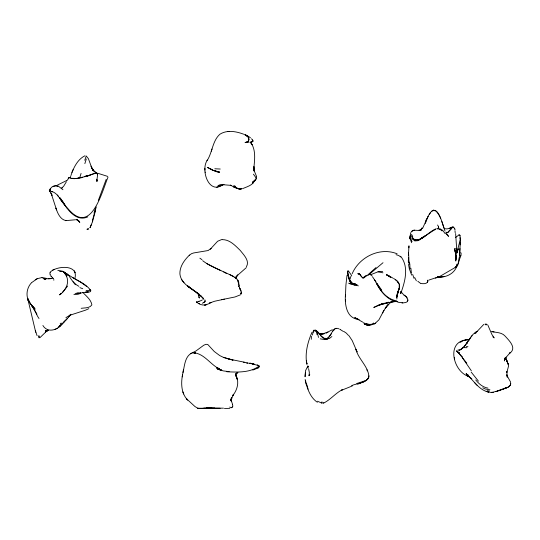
<?xml version="1.0" encoding="UTF-8"?>
<svg xmlns="http://www.w3.org/2000/svg" width="540" height="540" viewBox="0 0 540 540"><rect width="100%" height="100%" fill="white"/><g stroke="black" fill="none" stroke-linecap="round" stroke-linejoin="round"><path stroke-width="0.81" d="M460.377 238.349L460.262 244.816M222.919 184.64C208.683 195.345 200.34 169.452 207.4 160.083L207.05 160.711C212.443 152.476 212.315 141.089 219.821 134.285C226.976 129.627 236.257 131.389 243.756 134.244M351.614 385.641C357.136 383.049 367.767 383.4 368.928 375.881M408.929 247.786L408.956 245.828L408.456 255.501M358.499 319.457C346.397 318.182 344.682 304.432 345.452 294.685M345.418 296.811L345.897 285.255L346.977 275.468M459.675 255.569L460.235 242.521M253.8 169.864L253.766 168.109L253.861 170.465L253.935 166.597L253.773 169.216C254.509 160.414 256.311 150.559 250.925 142.763L252.038 144.713L250.925 142.763M458.062 263.581L459.115 260.226L459.965 248.508M409.084 264.452L408.598 252.97M408.577 259.983L408.665 257.486M311.297 339.289L311.398 336.346M504.799 358.013L504.738 359.525L504.826 358.317M96.863 179.28L96.795 180.779L97.645 174.825L97.457 173.752L96.572 173.124M400.876 292.086L400.822 293.294C404.993 281.657 409.226 266.983 400.639 256.237M438.757 227.421L438.014 228.548M396.839 298.998L397.271 293.423M486.034 325.053L486.02 323.771M348.017 270.648L347.645 272.7L349.751 280.098L353.531 284.945L350.899 282.312M398.378 291.019L399.215 288.454L397.366 293.301M74.858 278.431C79.002 263.891 56.147 265.761 50.092 272.261M312.417 335.057L313.565 330.183M232.389 404.548L232.828 405.776L232.639 406.91L232.274 406.85M396.934 297.182L397.501 293.632M235.724 375.631L236.453 373.309L235.724 374.227L237.181 372.877L235.933 373.68L237.978 372.688M192.166 352.829L193.124 352.553C184.363 355.354 184.626 366.957 182.615 374.328C180.887 383.042 181.069 393.329 187.67 400.073L186.651 398.885L194.886 406.478L197.788 408.26L223.486 408.146M368.921 377.143C368.732 366.748 358.351 359.242 355.867 349.232L357.109 351.938L352.242 340.652L348.975 335.718M504.752 358.519L504.414 360.943L504.698 359.107L504.346 360.646L506.129 357.143M182.615 374.328L182.237 376.873M305.404 372.836L305.066 376.765L305.519 370.649L308.029 365.938M508.592 365.951L506.77 372.668L506.837 371.507L507.256 377.177L506.776 374.551M459.445 254.57L459.837 252.092M460.12 240.192L456.698 253.274M183.418 369.92L182.925 372.492M317.473 401.227L321.705 403.036L321.948 401.8M400.66 293.578L401.031 291.708M396.407 297.506L398.419 290.399L397.339 295.09M238.282 284.344L238.7 282.508L238.383 280.766L234.954 277.168M459.304 257.6L458.494 263.385L457.279 265.761L457.846 264.863M91.388 224.633L89.971 227.806L92.495 221.785L95.526 210.398M70.909 175.608C73.406 167.981 77.51 159.347 84.976 155.756M460.809 255.582L460.006 258.269M313.632 332.154L314.024 330.588L315.171 329.893M399.215 288.454L397.825 293.18M96.269 206.894L92.448 220.428L92.495 221.785M458.298 262.872L458.534 261.941M425.311 223.439L428.085 216.344L427.174 218.761M238.484 286.673L238.991 284.783L238.7 282.508M84.861 163.64L86.292 158.969M95.735 207.353L94.034 213.192M403.029 294.131L406.404 296.892L407.95 300.065L407.133 301.779L405.857 302.454L402.023 303.102M460.802 255.933L461.187 253.76L460.87 252.72M84.767 160.245L86.231 155.979L88.398 158.672L91.894 168.217L91.071 166.118L93.353 170.741L91.402 167.65L93.508 170.579L92.428 169.378L94.898 171.875L93.818 170.944L96.694 172.901M410.778 232.7L409.563 238.876L410.13 235.96L410.697 240.327L411.608 242.716M81.074 173.428L79.812 177.484L77.342 178.484L71.294 178.294L72.549 178.538M456.55 265.687L457.083 264.013M510.833 383.616C510.246 386.714 506.885 388.166 504.036 388.388M65.502 220.657L66.096 220.603C60.311 219.74 57.497 213.077 55.958 208.069L56.558 209.905L51.05 192.976L52.083 195.338L49.599 190.802L50.409 188.298M397.028 295.434L397.886 292.795M211.288 151.186L212.044 149.026M456.719 253.193L458.271 248.812L456.874 252.734M455.996 267.293L456.759 265.167M235.683 278.329L236.378 276.419L235.994 277.385L237.735 275.015L235.994 277.385M106.164 179.408L98.307 200.522M457.252 264.681C455.247 273.598 445.831 277.952 437.339 277.094M70.517 176.83L70.727 176.31M256.095 179.368L256.588 178.207L256.372 176.87M73.143 169.594L71.888 172.442M350.237 278.019L351.088 276.095M205.531 300.888L204.667 302.123L202.331 303.23M382.658 312.869L383.913 310.412L378.972 319.761L374.834 323.696M241.373 291.89L240.935 294.239L240.779 293.389M66.42 181.703L63.639 186.253L61.634 188.129M438.669 228.211L438.136 228.764M425.729 220.786L426.944 218.41M312.039 332.161C307.699 342.063 304.688 353.592 306.896 364.392M352.141 273.8C359.235 257.026 379.863 246.773 397.136 253.807M425.979 220.88L422.678 228.211M248.38 141.169L248.947 139.388L248.096 137.545M407.444 301.016L407.95 300.065M455.416 267.138L456.469 266.463L457.191 265.1M80.487 292.633L79.312 293.868L78.01 294.266L73.899 294.597M468.733 340.092L466.648 343.514L470.759 337.109M67.034 180.515L69.201 177.674L68.148 178.443M428.152 216.243C429.469 213.867 430.9 211.046 433.674 210.148C437.677 210.425 439.175 215.224 440.714 218.268M469.037 340.207L471.879 335.61M246.375 266.774C250.067 260.901 243.594 254.765 240.212 250.385C235.312 245.639 229.784 239.564 222.426 239.645M383.677 310.865L386.667 306.194L388.139 304.567L385.202 308.185L390.514 302.535M411.109 232.139L412.499 230.506L414.7 230.189M235.859 277.648L236.905 275.92L246.335 267.597M471.353 336.717L473.128 334.213L474.829 333.086M421.99 228.062L420.815 229.979L422.098 228.069L420.053 230.546L421.511 229.338L419.351 230.317L421.045 230.168L419.958 230.263M307.226 367.828L308.111 366.397M438.345 227.86L438.554 226.577M67.642 286.031L62.471 292.383M53.75 280.206L53.987 279.835M50.288 272.39L49.856 273.051L50.173 274.381M338.816 328.806C331.803 325.418 331.142 340.49 323.804 338.87M331.533 333.605L328.617 337.601L326.471 339.134M467.654 341.699L464.42 346.221L461.315 349.002L463.347 347.423M196.654 301.901L196.357 302.15L199.435 301.111L198.639 301.577M241.454 293.213L241.07 293.74L241.238 292.336L240.232 288.954M59.474 325.863L65.617 320.605L70.922 314.246M309.785 374.659L308.975 375.745L309.461 374.294L309.163 375.3L309.332 372.492L308.59 368.611M464.711 345.951L467.525 342.59M505.177 358.364L510.266 352.559L509.308 353.518C517.408 348.374 509.301 340.767 505.116 336.103C501.883 332.269 496.172 332.6 491.69 331.58L494.073 331.911M427.349 282.434L427.923 281.401L427.795 280.226M31.583 282.67C26.777 287.584 25.495 295.751 29.032 301.725M455.092 267.739L457.259 265.7L456.469 266.463M62.633 323.399C58.32 329.873 47.662 333.646 42.89 325.472M333.484 330.575L334.712 329.117M451.838 227.536L452.243 227.056L453.721 227.198L454.687 229.021M373.639 322.994L371.284 324.952L366.12 324.79L372.087 324.54L374.207 323.555M476.064 332.552L483.745 324.425M226.82 371.75C237.168 372.269 249.419 372.782 258.188 366.721M429.253 214.259L430.61 212.693M332.64 331.223L333.707 330.001M371.459 324.088L370.744 324.682C368.618 325.337 365.337 324.911 364.19 323.264M314.928 330.851L315.448 330.278L316.332 331.162L317.068 334.719M70.396 314.699L68.384 316.899L69.964 315.542M252.801 370.089L258.221 367.895L259.261 366.768L258.971 365.729L257.209 364.831M462.395 348.435L464.549 346.451M252.389 139.968L252.976 140.852L252.592 141.743L250.074 142.236M349.549 279.497L350.365 278.647M451.724 228.339L447.863 232.484L445.743 233.118M31.927 282.427L37.273 278.674L41.87 277.594M64.098 322.346L58.455 327.146L60.163 326.12M189.216 255.346L191.558 253.658L193.631 252.963L208.15 250.533L211.073 248.333L210.344 249.156L217.627 241.252L222.041 239.409M189.479 255.096C184.37 260.037 179.611 266.51 179.908 273.969C180.873 283.25 190.337 287.834 196.992 292.862L196.519 292.518L203.364 298.188M455.645 237.478L459.047 234.833L459.992 235.217L460.276 239.558L460.073 237.722M63.882 321.698L67.088 318.728M364.217 323.831L365.013 324.459L364.723 323.629M376.002 267.55L367.187 275.461L363.326 278.161L362.164 277.506L359.505 274.199L357.925 273.746L359.748 273.962L358.722 273.78M231.741 407.632L232.652 406.823M412.088 231.296L413.856 230.189L418.102 230.404M369.407 324.695L367.058 325.04L368.773 325.04L370.042 324.149M366.235 275.285L362.711 278.006M60.19 323.872L61.182 323.035M368.091 275.346L383.015 262.71M68.546 177.903L69.809 177.484M255.602 180.076L252.416 182.513L254.158 181.346L254.887 179.955L253.706 181.649L255.744 179.692L253.651 182.027L254.354 180.731L252.403 183.695L253.901 181.582C252.389 185.355 246.524 186.928 242.521 188.676M331.898 336.521L329.42 338.486L326.43 339.012M424.204 236.243C421.092 238.592 416.57 242.46 412.655 239.456M40.041 337.568L47.567 330.264L45.367 332.053L47.979 330.163L45.481 331.763L48.006 330.284L45.522 331.459L47.945 330.433L45.509 331.108L47.81 330.548L45.441 330.689L47.628 330.554M456.341 266.814L439.783 276.46L428.841 280.084M202.318 299.97L200.171 300.983M436.077 228.724C428.362 231.863 422.975 240.334 414.302 240.813M203.857 302.339L204.883 301.3L204.863 299.761M425.507 235.555L420.397 238.997L423.522 236.999C420.282 239.105 415.024 242.609 412.121 238.073M431.541 211.363L433.674 210.148M363.737 381.429L362.441 382.32L366.167 380.403L368.483 378.284L366.167 380.403L356.758 383.515M65.894 317.743L67.811 316.426M368.644 324.101L365.351 324.493L368.125 324.594L366.12 324.79M474.863 332.62L476.098 331.965M509.443 386.228L508.1 387.113L510.341 385.229L510.557 382.833M60.305 294.374L59.873 294.658L61.148 293.51L59.643 294.874C66.589 289.926 70.821 280.456 64.523 273.247M423.117 237.35L424.798 236.243L419.971 239.362L433.471 230.506M108 177.134C101.527 192.996 90.808 236.729 67.439 208.028M506.918 387.308L502.862 389.381L500.486 389.772M502.659 388.989L495.882 391.649L499.939 390.163M245.099 142.533L247.766 141.845L246.213 142.479C249.946 141.696 249.77 136.762 246.274 135.675M474.984 333.666L475.936 333.079M97.207 174.096L97.538 173.9L97.072 173.165M332.35 329.697L326.099 333.005L327.969 332.134L321.57 334.166L324.115 333.754L320.645 333.794L321.489 334.139L320.105 333.511M61.283 188.352L62.613 187.616M462.618 348.26L460.269 349.562L457.697 350.17M240.32 294.881L235.015 296.959L221.623 299.707M191.255 353.187L190.391 353.66M57.53 185.031L66.704 180.515M373.734 324.27L375.712 323.163L374.612 323.777M220.259 185.726L216.709 187.306M379.35 304.682L373.768 307.456L384.244 303.163M498.92 390.791L504.218 388.604M54.79 329.582L57.497 328.091M35.228 279.774L37.273 278.674M370.744 324.682L368.118 325.188M433.823 230.324L435.591 229.419M380.12 304.587L381.996 303.649M506.183 388.024L507.593 387.342L503.557 388.928M476.165 331.709L477.367 331.276M411.379 235.838C412.675 238.154 415.179 241.562 418.095 239.355M449.354 228.326L452.243 227.056L453.263 227.279L447.026 228.913L444.764 228.724M323.413 403.198C330.554 399.789 335.468 393.073 342.603 389.576L341.388 390.332L352.296 385.958M460.046 342.387L462.443 341.24M88.803 308.678L85.597 310.142L68.803 315.59M53.129 186.462L56.214 185.605L57.942 186.057M459.027 350.636L461.632 349.11L460.269 349.562M54.412 269.291L52.724 270.041M87.791 216.878C75.033 222.622 65.705 207.056 60.278 197.843M221.339 185.227L219.665 185.942L224.019 184.518L223.283 184.619M253.024 141.291L250.81 142.061M420.188 239.591L417.42 240.752L415.132 240.84M192.524 352.728L196.013 350.933L203.782 345.215L205.895 344.331L207.738 344.439L214.259 351.5L219.746 355.59L223.681 357.473L233.064 360.133L223.297 357.352L223.681 357.473M88.749 175.507L94.601 173.232L96.262 173.043L86.15 176.404L75.958 178.517M382.637 271.411L378.054 271.789L370.683 274.712M497.779 391.021L493.169 392.135M218.788 185.571L220.178 185.051M217.958 185.51L221.218 184.613M435.476 278.134L438.878 276.892M86.15 176.404L89.971 175.244L84.598 176.479L87.008 176.094M334.982 328.658L336.042 328.293M418.723 239.949L416.671 240.037M357.669 384.149L360.713 383.123M447.863 232.484L446.85 232.814L445.905 232.052M465.338 340.085L468.41 339.734C445.527 339.957 452.648 371.129 468.382 376.38L466.979 375.476L471.67 378.709M388.456 302.144L379.053 305.073L392.85 301.617M75.127 293.612L80.204 293.119M462.983 340.747L465.622 339.991M79.103 293.45L82.958 292.606M82.809 177.41L78.071 178.49M381.922 304.04L393.802 301.664M245.241 142.411L247.954 141.986M88.547 291.884L83.693 292.478M224.39 299.133L214.501 301.279L209.547 303.062L211.005 302.42C207.306 304.972 202.588 306.221 198.619 303.487L199.469 303.845M221.603 184.957L222.284 184.849M258.781 366.849L259.261 366.768M453.721 227.198L452.52 227.381L447.653 232.457L446.688 232.47M436.975 228.872L440.201 228.778L442.024 230.958M49.903 278.559L52.637 278.161M205.72 408.247L207.61 407.97M241.785 188.892L238.592 188.777L233.779 187.103M207.414 407.957L200.833 408.544L203.317 408.449M87.332 229.075L88.688 228.899L86.893 229.284M365.641 324.392L364.817 324.169L367.328 323.959L366.133 323.75M321.705 403.036L323.777 402.8M229.878 408.301L224.438 408.557M390.596 302.062L395.105 301.624M48.559 278.87L51.253 278.606M484.9 324.196L487.161 324.547M202.325 408.429L204.944 408.186M209.311 408.004L206.523 408.267L211.91 407.963M46.447 278.856L49.181 278.62M227.671 131.571L229.223 131.443M240.044 188.906L238.228 188.649L241.016 189L237.303 188.474L241.184 188.811L240.361 188.73M493.081 392.263L490.833 392.432L486.196 391.372L488.781 392.121C478.575 390.083 473.492 380.065 466.182 373.754L468.173 375.118L466.128 373.937L467.586 374.868M258.971 365.729L249.615 363.13M327.476 339.275L323.555 339.545M81.182 308.3C84.706 307.793 89.735 308.306 91.881 304.884C91.017 299.585 86.177 296.102 82.789 292.349M402.745 302.69L398.932 302.447L397.413 301.813C387.727 300.503 380.687 291.506 376.569 283.203M85.799 292.37L87.804 292.241L85.219 292.376M247.084 142.182L249.048 142.148M210.371 408.105L207.32 408.254L214.677 408.017M222.601 184.687L231.073 185.369M466.965 347.713L463.482 347.598M437.704 277.121L444.353 276.534L437.42 277.088M39.346 337.75L38.873 337.763L38.3 335.772M246.74 363.116L248.164 363.089L243.493 362.192M466.263 346.687L467.951 346.653M86.137 175.73L87.98 175.709M85.536 292.14L89.471 291.992L90.544 291.499L90.781 290.655C86.056 283.48 76.997 280.712 70.166 275.94M203.648 298.802L202.912 298.809L203.398 299.133M252.113 363.967L253.692 363.96L250.128 363.245L254.185 364.021M220.246 169.034L214.805 168.777M211.356 408.166L220.178 408.267M65.731 220.637L75.587 219.76M59.602 271.276L62.802 271.337L67.473 274.3M491.508 392.31L493.04 392.344M418.426 230.263L420.005 230.33M45.502 278.957L44.213 278.91L45.677 279.18M73.602 178.652L74.702 178.693M76.91 292.876L79.151 292.977M42.046 277.486L46.798 278.465M489.935 389.806L485.224 388.989L482.774 387.815M439.175 229.419L442.598 230.202L445.21 233.753M197.654 302.576L196.466 302.387M231.66 407.768L229.655 407.086M432.986 210.627L434.511 210.742M229.169 371.655L223.108 370.872L217.053 368.699M196.891 302.231L196.357 302.15M357.925 273.746L359.221 273.875M235.528 187.751L240.543 189.027M197.323 302.832L197.957 302.9M257.263 367.787L258.221 367.895M487.195 390.704L489.517 390.987M350.001 283.871L355.637 283.952L352.6 284.384L348.59 283.196M51.334 191.498L52.643 191.7L51.604 191.471C58.246 193.03 60.325 201.008 65.036 205.139M320.22 338.837L322.772 339.296M378.054 271.789L382.968 272.828M86.096 290.459L90.781 290.655L89.924 289.346M244.775 362.286L227.934 358.864M42.937 278.64L45.191 279.038M364.027 277.817L362.536 277.196M236.345 188.17L239.895 188.912M57.834 270.385L62.802 271.337L69.35 275.832L62.802 271.337L65.131 273.341L66.812 276.062M420.41 283.298C422.867 284.101 428.551 284.101 427.727 280.233M316.332 331.162C319.005 332.802 320.909 335.772 323.116 338.135L325.411 338.317L325.991 338.837M199.01 408.49L197.654 408.206L198.983 408.483M248.954 363.265L250.533 363.616M488.018 388.145C482.942 387.382 478.865 383.832 475.733 379.971M233.489 185.868L235.669 186.408M365.897 324.142L366.937 324.405M215.993 171.248L213.381 170.316L219.625 172.172L215.784 171.248L219.139 171.983C217.816 173.718 198.173 162.358 212.713 170.08L210.114 168.845L212.726 170.08M414.612 240.165L416.374 240.617L415.422 240.044M234.326 186.023L235.21 186.273M350.264 283.318L357.095 284.735L352.6 284.384L351.128 282.839L353.768 284.479L358.371 285.876M396.05 254.684L398.655 255.467L400.775 256.986M323.507 337.453L321.307 336.555L319.619 333.855L316.103 330.345M237.742 188.494L238.592 188.777M236.776 278.654C226.078 271.64 212.99 268.603 202.649 260.678M97.767 173.259L107.717 176.411M57.665 186.422C54.506 184.572 50.328 187.076 49.754 190.492L49.93 191.275L49.471 190.168M359.188 319.68L354.726 317.601L362.698 322.11M220.226 369.927L216.986 368.638M355.955 285.127C349.684 283.925 347.936 276.642 347.767 271.154M79.927 287.651L82.721 288.711M220.779 270.574L206.618 263.534M229.372 274.354L233.793 276.548M221.137 370.352L217.269 368.692M198.254 303.338L199.105 303.689M247.982 136.148L244.708 134.629L247.32 135.797M217.33 368.503L221.528 370.42L219.193 369.232M69.734 177.552L70.571 178.004L70.031 177.755M219.827 369.515L221.724 370.366L220.489 369.711M392.918 278.093L386.357 274.658L390.757 276.946M76.376 219.652L78.766 220.779M388.793 275.92L386.741 274.948L389.374 276.25M235.022 187.697L230.337 185.058M70.099 177.795L70.632 178.058M195.102 352.957L195.426 353.12L193.178 352.708C203.965 353.288 210.087 364.223 219.078 368.813L216.533 367.693M245.545 135L248.42 136.904M404.008 295.286L405.439 296.028L407.234 297.986M78.84 286.301C74.776 284.189 71.719 280.49 69.41 276.521M369.589 273.996L372.195 276.028M364.595 324.142L363.663 322.333M365.236 324.628L364.304 323.716M223.715 271.978L226.368 273.456M460.019 235.744L459.047 234.833M72.434 277.418L80.804 282.272L86.758 286.517M340.706 329.852L343.096 331.297M76.288 219.47L78.894 221.056L77.585 220.246M339.667 329.15L340.443 329.603M220.023 369.549L221.164 370.217M420.14 283.061L417.812 281.266M58.219 186.057L62.944 189.722M327.139 338.324L327.55 338.567M343.724 331.385L346.262 333.079L348.435 335.394M219.206 368.894L216.938 367.504L219.247 369.05L216.952 367.726L219.024 369.367M351.128 282.839L353.768 284.479M395.658 279.909C398.689 281.644 400.505 285.309 399.188 288.718L399.236 284.722M248.866 136.829L245.174 134.845L247.671 136.262M397.278 281.583L399.438 284.378M390.731 277.297L387.788 275.454L388.814 276.156M459.655 353.099L456.469 350.987L462.659 357.156M470.759 378.108L471.771 378.756M393.62 278.438L396.401 280.368M389.327 276.507L390.447 277.256M62.802 271.337L68.162 274.988M351.844 283.149L354.76 285.134L352.802 283.939L350.426 281.495L348.881 278.168L349.758 281.846M199.469 294.388L187.414 285.822L196.938 292.876M199.861 258.188L201.96 259.666M249.264 136.951L250.486 137.835M317.365 402.266C310.885 398.007 307.874 390.238 305.984 383.049M189.27 287.327L187.488 285.849L191.268 288.799M459.392 353.214L456.631 350.973M77.544 220.185L79.805 222.359L77.126 219.618L78.712 221.11L78.435 220.793M359.505 274.199L360.707 275.117L360.275 274.867L361.658 276.777M435.119 210.337C441.133 215.399 442.287 223.918 444.98 230.918M446.472 234.171L448.565 236.345L446.526 233.847M457.684 352.019L459.223 353.255M492.838 336.825L494.174 337.898L491.94 334.564L487.843 325.053M198.693 294.151L201.413 296.406L200.097 295.279M53.278 278.485L50.855 275.926L51.124 276.244M34.945 308.455L31.347 304.756M401.369 292.255L402.806 293.672M66.393 273.625L68.587 275.791M459.115 353.626L466.817 363.19M396.799 280.76L398.466 282.481M251.559 138.746L252.943 140.758M397.413 301.813L396.421 300.78C386.91 299.221 379.856 290.615 375.935 282.265M470.394 377.885L470.705 378.209L468.794 376.184M474.653 382.698L477.002 385.202M478.44 381.166L471.19 372.087M35.127 309.292L30.179 303.48M253.395 174.17L255.629 177.194L255.825 178.484M351.689 275.582L348.469 271.019M201.299 296.305L202.635 298.114M379.141 286.99L381.098 289.325M36.923 314.138L31.873 305.93C35.141 309.643 36.086 314.557 39.002 318.512M183.998 282.724L181.73 279.754M506.885 361.044L508.538 365.438M75.35 284.749L73.035 281.806M437.535 225.005L438.453 226.449M372.56 276.858L375.955 281.954L374.476 279.821M507.701 363.049L508.288 364.284L505.737 358.425M57.382 195.035L58.408 196.371M62.438 201.771L67.102 208.042M62.782 202.244L59.373 197.654M378.297 285.579L376.63 283.277L381.78 290.453M31.381 305.093L32.785 307.017M92.448 169.114L93.508 170.579M462.686 358.189L471.312 370.737M29.741 302.785L30.929 304.459L27.594 298.37L28.364 300.949L28.053 299.693M505.507 358.324L507.607 362.347L505.568 357.993M60.325 198.821L62.566 202.277M199.166 297.324L198.099 293.774M416.367 280.807L414.659 277.499M505.656 358.796L507.492 361.787M377.399 284.31L378.877 286.787M62.39 200.826L64.706 204.896M412.736 236.54L411.541 234.34M505.872 358.742L506.655 360.227M349.103 278.91L350.541 281.63M456.455 249.568L457.103 250.83L455.949 248.461L457.4 252.369L456.482 249.865M240.827 290.324L239.942 288.583L240.921 290.716M199.206 297.52L198.896 296.899L199.415 298.094M37.071 335.644L35.33 330.601L27.844 299.106L29.356 302.231L27.776 298.593M411.642 275.117L409.354 268.92L408.564 264.647M39.643 337.608L39.231 335.9M412.054 241.731L411.102 239.476L410.488 235.312M413.998 278.343L412.661 274.374M256.554 176.431L253.638 169.391L254.016 171.052L253.672 168.77L253.861 170.465M232.591 404.447L230.951 399.668L231.538 401.578L230.999 398.952L231.343 400.896L231.444 397.298L230.81 400.862L233.51 394.24L232.733 395.671C237.337 389.839 239.551 382.118 235.872 375.199L237.222 379.316L235.872 375.199M183.188 392.695L183.701 393.957L182.885 391.925M444.002 228.008L441.869 221.576M409.064 261.988L409.813 263.918L410.009 268.812M366.91 369.738L367.342 370.879M318.526 337.446L317 331.297M510.678 382.239L506.939 375.442M454.626 228.38L455.078 229.662M348.077 275.407L348.476 276.534L348.084 274.637L348.273 276.601M306.335 362.023L307.017 363.933L306.315 360.761M235.636 374.78L236.034 375.941M308.084 389.198L306.821 384.656M35.33 330.601L35.856 332.336M50.092 274.597L50.301 275.312M305.141 379.586L306.362 384.851M198.2 293.915L198.45 294.833M454.545 248.94L455.827 254.475L455.895 259.396L456.064 256.763L455.787 254.273L455.8 261.043L455.963 256.271L455.875 255.609L456.05 259.011L455.558 253.24L455.659 253.874L454.558 248.819L455.267 251.64M315.448 330.278L315.799 331.607M456.172 248.36L456.813 251.228M456.59 250.445L457.002 252.524L456.53 249.581L456.86 252.072M305.849 382.334L305.465 380.187L305.627 382.171M411.392 272.889L410.866 268.178M235.73 374.841L235.919 376.063M454.336 357.467L454.613 359.492M198.382 294.536L198.477 295.259M400.721 291.627L400.869 292.801M456.901 252.261L455.639 233.516M454.977 230.648L455.193 232.666M205.193 172.017L205.241 172.429M317.797 331.844L317.871 332.579M239.551 287.199L239.726 289.082M96.808 179.941L96.957 181.555L96.883 180.002M53.514 278.748L53.541 279.106M204.93 168.305L205.011 170.1M408.294 260.388L408.382 262.548M345.506 299.525L345.566 301.273M97.457 173.752L97.49 174.771M239.207 285.107L239.227 287.003M237.782 280.253L237.796 281.988M254.84 180.711L252.943 181.899L254.84 180.711M49.849 190.465L49.505 190.701L49.288 190.127L50.186 191.032L49.343 190.586L49.849 190.465M206.442 304.661L204.734 305.12L206.442 304.661M194.501 352.802L193.57 352.728L195.082 352.856L194.501 352.802M307.746 366.437L307.53 366.127L308.178 367.301L307.746 366.437M74.581 271.35L74.398 270.877L75.053 272.774L74.581 271.35"/></g></svg>
